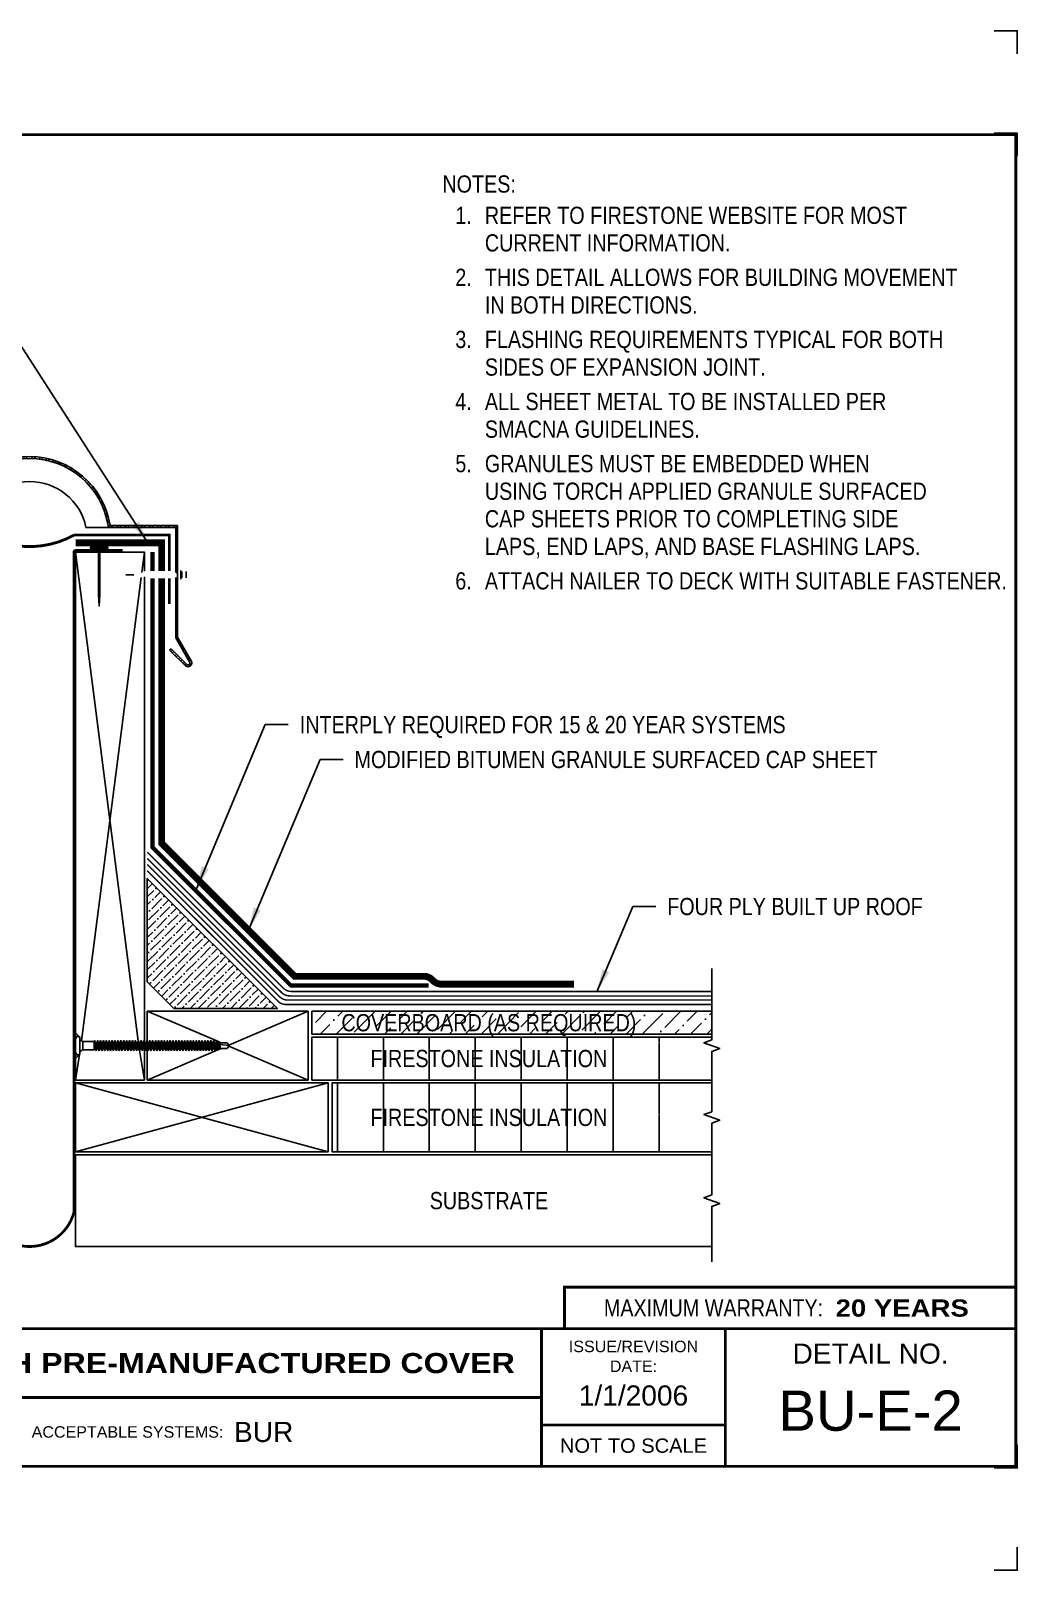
# Model space of a CAD drawing. Header units: inches. Extents: x -556 to -536, y -114.5 to -97.8.
# Drawn here: x -546.7 to -535.97, y -114.52 to -97.76 of the extents above; entities that cross this region are included whole.
import ezdxf
from ezdxf.enums import TextEntityAlignment as Align

# ---------------------------------------------------------------- set-up
doc = ezdxf.new("R2010")
doc.units = ezdxf.units.IN
doc.header["$MEASUREMENT"] = 0
doc.layers.get('0').update_dxf_attribs({"linetype": 'CONTINUOUS'})
doc.layers.get('DEFPOINTS').update_dxf_attribs({"linetype": 'CONTINUOUS'})
for name, color, linetype in [('FSBP-ACCESSORY-FIRESTONE', 7, 'CONTINUOUS'), ('FSBP-ACCESSORY-OTHER', 7, 'CONTINUOUS'), ('FSBP-ANNO-LABEL', 7, 'CONTINUOUS'), ('FSBP-ANNO-NOTE', 7, 'CONTINUOUS'), ('FSBP-COVERBOARD_CANT', 46, 'CONTINUOUS'), ('FSBP-INSULATION', 7, 'CONTINUOUS'), ('FSBP-MEMBRANE', 7, 'CONTINUOUS'), ('FSBP-SUBSTRATE-GENERIC', 9, 'CONTINUOUS'), ('FSBP-TTLB', 7, 'CONTINUOUS'), ('FSBP-TTLB-BORDER', 7, 'CONTINUOUS'), ('FSBP-TTLB-TEXT', 7, 'CONTINUOUS'), ('FSBP-WOOD', 7, 'CONTINUOUS')]:
    doc.layers.add(name, color=color, linetype=linetype)
doc.styles.add('ARIAL', font='ARIAL.TTF')
doc.styles.add('ARIAL_BOLD', font='ariblk.TTF')
doc.styles.add('ARIAL_NAR', font='ARIALN.TTF')
doc.dimstyles.new('FSBP-LEADER', dxfattribs={"dimtxt": 0.1875, "dimasz": 0.25, "dimexe": 0.0625, "dimexo": 0.125, "dimgap": 0.125, "dimtad": 0, "dimtih": 1, "dimtoh": 1, "dimdec": 4, "dimzin": 0, "dimdsep": 46, "dimlunit": 4, "dimtxsty": 'ARIAL_NAR', "dimcen": 0.09375, "dimclrd": 256, "dimclre": 256, "dimclrt": 256, "dimadec": 0, "dimazin": 0, "dimtfac": 1, "dimtdec": 4, "dimtofl": 0, "dimtmove": 0, "dimatfit": 3, "dimfxl": 0, "dimtolj": 1, "dimtzin": 0, "dimlwd": -1, "dimlwe": -1, "dimarcsym": 0})

# ---------------------------------------------------------------- blocks, each defined once
blk = doc.blocks.new('FSBP_HOT-DIPPED-NAIL')
at = {"layer": 'FSBP-ACCESSORY-OTHER'}
blk.add_lwpolyline([(0, 0.1875), (0, -0.1875), (-0.03125, -0.1875), (-0.03125, 0.1875)], close=True, dxfattribs=at)
blk.add_lwpolyline([(0, 0.015625), (1, 0.015625), (1.25, 0), (1, -0.015625), (0, -0.015625)], dxfattribs=at)
blk = doc.blocks.new('FSBP_AP_FASTENER_01')
at = {"layer": 'FSBP-ACCESSORY-FIRESTONE'}
for p, q in [((-0.125, 0.048), (-0.094, -0.014)), ((0.094, -0.014), (0.125, 0.048)), ((-0.094, -0.014), (-0.094, -0.264)), ((-0.094, -0.014), (0.094, -0.014)), ((-0.094, -0.264), (-0.07, -0.284)), ((-0.07, -0.316), (-0.07, -0.347)), ((0.07, -0.296), (0.07, -0.327)), ((0.094, -0.014), (0.094, -0.264)), ((-0.07, -0.379), (-0.07, -0.41)), ((-0.07, -0.442), (-0.07, -0.474)), ((-0.07, -0.505), (-0.07, -0.537)), ((-0.07, -0.568), (-0.07, -0.6)), ((-0.07, -0.631), (-0.07, -0.663)), ((0.07, -0.359), (0.07, -0.39)), ((0.07, -0.422), (0.07, -0.453)), ((0.07, -0.485), (0.07, -0.517)), ((0.07, -0.548), (0.07, -0.58)), ((0.07, -0.611), (0.07, -0.643)), ((-0.07, -0.694), (-0.07, -0.726)), ((-0.07, -0.758), (-0.07, -0.789)), ((-0.07, -0.821), (-0.07, -0.852)), ((-0.07, -0.884), (-0.07, -0.915)), ((-0.07, -0.947), (-0.07, -0.979)), ((0.07, -0.674), (0.07, -0.706)), ((0.07, -0.738), (0.07, -0.769)), ((0.07, -0.801), (0.07, -0.832)), ((0.07, -0.864), (0.07, -0.895)), ((0.07, -0.927), (0.07, -0.958)), ((0.07, -0.99), (0.07, -1.022)), ((-0.07, -1.01), (-0.07, -1.042)), ((-0.07, -1.073), (-0.07, -1.105)), ((-0.07, -1.136), (-0.07, -1.168)), ((-0.07, -1.2), (-0.07, -1.231)), ((-0.07, -1.263), (-0.07, -1.294)), ((-0.07, -1.326), (-0.07, -1.357)), ((0.07, -1.053), (0.07, -1.085)), ((0.07, -1.116), (0.07, -1.148)), ((0.07, -1.179), (0.07, -1.211)), ((0.07, -1.243), (0.07, -1.274)), ((0.07, -1.306), (0.07, -1.337)), ((-0.07, -1.389), (-0.07, -1.421)), ((-0.07, -1.452), (-0.07, -1.484)), ((-0.07, -1.515), (-0.07, -1.547)), ((-0.07, -1.578), (-0.07, -1.61)), ((-0.07, -1.641), (-0.07, -1.673)), ((0.07, -1.369), (0.07, -1.4)), ((0.07, -1.432), (0.07, -1.464)), ((0.07, -1.495), (0.07, -1.527)), ((0.07, -1.558), (0.07, -1.59)), ((0.07, -1.621), (0.07, -1.653)), ((-0.07, -1.705), (-0.07, -1.736)), ((-0.07, -1.768), (-0.07, -1.799)), ((-0.07, -1.831), (-0.07, -1.862)), ((-0.07, -1.894), (-0.07, -1.926)), ((-0.07, -1.957), (-0.07, -1.989)), ((0.07, -1.685), (0.07, -1.716)), ((0.07, -1.748), (0.07, -1.779)), ((0.07, -1.811), (0.07, -1.842)), ((0.07, -1.874), (0.07, -1.906)), ((0.07, -1.937), (0.07, -1.969)), ((0.07, -2), (0.07, -2.032)), ((-0.07, -2.02), (-0.07, -2.052)), ((-0.07, -2.083), (-0.07, -2.115)), ((-0.07, -2.147), (-0.07, -2.178)), ((-0.07, -2.21), (-0.07, -2.241)), ((-0.07, -2.273), (-0.07, -2.304)), ((-0.07, -2.336), (-0.07, -2.368)), ((0.07, -2.063), (0.07, -2.095)), ((0.07, -2.126), (0.07, -2.158)), ((0.07, -2.19), (0.07, -2.221)), ((0.07, -2.253), (0.07, -2.284)), ((0.07, -2.316), (0.07, -2.347)), ((-0.07, -2.399), (-0.07, -2.431)), ((-0.07, -2.462), (-0.07, -2.494)), ((-0.07, -2.525), (-0.07, -2.557)), ((-0.07, -2.589), (-0.07, -2.62)), ((-0.07, -2.652), (-0.07, -2.683)), ((0.07, -2.379), (0.07, -2.411)), ((0.07, -2.442), (0.07, -2.474)), ((0.07, -2.505), (0.07, -2.537)), ((0.07, -2.568), (0.07, -2.6)), ((0.07, -2.632), (0.07, -2.663)), ((-0.07, -2.715), (-0.07, -2.746)), ((-0.07, -2.778), (-0.07, -2.809)), ((-0.07, -2.841), (-0.07, -2.873)), ((-0.07, -2.904), (-0.07, -2.936)), ((-0.07, -2.967), (-0.07, -2.999)), ((-0.063, -3.155), (-0.063, -3.014)), ((0, -3.202), (0.025, -3.001)), ((0.062, -3.155), (0.062, -2.996)), ((0.07, -2.695), (0.07, -2.726)), ((0.07, -2.758), (0.07, -2.789)), ((0.07, -2.821), (0.07, -2.853)), ((0.07, -2.884), (0.07, -2.916)), ((0.07, -2.947), (0.07, -2.979)), ((0, -3.202), (-0.063, -3.155)), ((0.062, -3.155), (0, -3.202))]:
    blk.add_line(p, q, dxfattribs=at)
blk.add_lwpolyline([(0.188, 0.048, 0.125), (0.203, 0.111), (0.141, 0.142), (-0.141, 0.142), (-0.203, 0.111, 0.125), (-0.188, 0.048)], format="xyb", close=True, dxfattribs=at)
for points in [[(-0.109, -0.305), (-0.07, -0.284), (0.07, -0.264), (0.109, -0.274), (0.07, -0.296), (-0.07, -0.316)], [(-0.109, -0.369), (-0.07, -0.347), (0.07, -0.327), (0.109, -0.337), (0.07, -0.359), (-0.07, -0.379)], [(-0.109, -0.432), (-0.07, -0.41), (0.07, -0.39), (0.109, -0.4), (0.07, -0.422), (-0.07, -0.442)], [(-0.109, -0.495), (-0.07, -0.474), (0.07, -0.453), (0.109, -0.464), (0.07, -0.485), (-0.07, -0.505)], [(-0.109, -0.558), (-0.07, -0.537), (0.07, -0.517), (0.109, -0.527), (0.07, -0.548), (-0.07, -0.568)], [(-0.109, -0.621), (-0.07, -0.6), (0.07, -0.58), (0.109, -0.59), (0.07, -0.611), (-0.07, -0.631)], [(-0.109, -0.684), (-0.07, -0.663), (0.07, -0.643), (0.109, -0.653), (0.07, -0.674), (-0.07, -0.694)], [(-0.109, -0.747), (-0.07, -0.726), (0.07, -0.706), (0.109, -0.716), (0.07, -0.738), (-0.07, -0.758)], [(-0.109, -0.811), (-0.07, -0.789), (0.07, -0.769), (0.109, -0.779), (0.07, -0.801), (-0.07, -0.821)], [(-0.109, -0.874), (-0.07, -0.852), (0.07, -0.832), (0.109, -0.842), (0.07, -0.864), (-0.07, -0.884)], [(-0.109, -0.937), (-0.07, -0.915), (0.07, -0.895), (0.109, -0.906), (0.07, -0.927), (-0.07, -0.947)], [(-0.109, -1), (-0.07, -0.979), (0.07, -0.958), (0.109, -0.969), (0.07, -0.99), (-0.07, -1.01)], [(-0.109, -1.063), (-0.07, -1.042), (0.07, -1.022), (0.109, -1.032), (0.07, -1.053), (-0.07, -1.073)], [(-0.109, -1.126), (-0.07, -1.105), (0.07, -1.085), (0.109, -1.095), (0.07, -1.116), (-0.07, -1.136)], [(-0.109, -1.189), (-0.07, -1.168), (0.07, -1.148), (0.109, -1.158), (0.07, -1.179), (-0.07, -1.2)], [(-0.109, -1.252), (-0.07, -1.231), (0.07, -1.211), (0.109, -1.221), (0.07, -1.243), (-0.07, -1.263)], [(-0.109, -1.316), (-0.07, -1.294), (0.07, -1.274), (0.109, -1.284), (0.07, -1.306), (-0.07, -1.326)], [(-0.109, -1.379), (-0.07, -1.357), (0.07, -1.337), (0.109, -1.347), (0.07, -1.369), (-0.07, -1.389)], [(-0.109, -1.442), (-0.07, -1.421), (0.07, -1.4), (0.109, -1.411), (0.07, -1.432), (-0.07, -1.452)], [(-0.109, -1.505), (-0.07, -1.484), (0.07, -1.464), (0.109, -1.474), (0.07, -1.495), (-0.07, -1.515)], [(-0.109, -1.568), (-0.07, -1.547), (0.07, -1.527), (0.109, -1.537), (0.07, -1.558), (-0.07, -1.578)], [(-0.109, -1.631), (-0.07, -1.61), (0.07, -1.59), (0.109, -1.6), (0.07, -1.621), (-0.07, -1.641)], [(-0.109, -1.694), (-0.07, -1.673), (0.07, -1.653), (0.109, -1.663), (0.07, -1.685), (-0.07, -1.705)], [(-0.109, -1.758), (-0.07, -1.736), (0.07, -1.716), (0.109, -1.726), (0.07, -1.748), (-0.07, -1.768)], [(-0.109, -1.821), (-0.07, -1.799), (0.07, -1.779), (0.109, -1.789), (0.07, -1.811), (-0.07, -1.831)], [(-0.109, -1.884), (-0.07, -1.862), (0.07, -1.842), (0.109, -1.853), (0.07, -1.874), (-0.07, -1.894)], [(-0.109, -1.947), (-0.07, -1.926), (0.07, -1.906), (0.109, -1.916), (0.07, -1.937), (-0.07, -1.957)], [(-0.109, -2.01), (-0.07, -1.989), (0.07, -1.969), (0.109, -1.979), (0.07, -2), (-0.07, -2.02)], [(-0.109, -2.073), (-0.07, -2.052), (0.07, -2.032), (0.109, -2.042), (0.07, -2.063), (-0.07, -2.083)], [(-0.109, -2.136), (-0.07, -2.115), (0.07, -2.095), (0.109, -2.105), (0.07, -2.126), (-0.07, -2.147)], [(-0.109, -2.199), (-0.07, -2.178), (0.07, -2.158), (0.109, -2.168), (0.07, -2.19), (-0.07, -2.21)], [(-0.109, -2.263), (-0.07, -2.241), (0.07, -2.221), (0.109, -2.231), (0.07, -2.253), (-0.07, -2.273)], [(-0.109, -2.326), (-0.07, -2.304), (0.07, -2.284), (0.109, -2.295), (0.07, -2.316), (-0.07, -2.336)], [(-0.109, -2.389), (-0.07, -2.368), (0.07, -2.347), (0.109, -2.358), (0.07, -2.379), (-0.07, -2.399)], [(-0.109, -2.452), (-0.07, -2.431), (0.07, -2.411), (0.109, -2.421), (0.07, -2.442), (-0.07, -2.462)], [(-0.109, -2.515), (-0.07, -2.494), (0.07, -2.474), (0.109, -2.484), (0.07, -2.505), (-0.07, -2.525)], [(-0.109, -2.578), (-0.07, -2.557), (0.07, -2.537), (0.109, -2.547), (0.07, -2.568), (-0.07, -2.589)], [(-0.109, -2.641), (-0.07, -2.62), (0.07, -2.6), (0.109, -2.61), (0.07, -2.632), (-0.07, -2.652)], [(-0.109, -2.705), (-0.07, -2.683), (0.07, -2.663), (0.109, -2.673), (0.07, -2.695), (-0.07, -2.715)], [(-0.109, -2.768), (-0.07, -2.746), (0.07, -2.726), (0.109, -2.736), (0.07, -2.758), (-0.07, -2.778)], [(-0.109, -2.831), (-0.07, -2.809), (0.07, -2.789), (0.109, -2.8), (0.07, -2.821), (-0.07, -2.841)], [(-0.109, -2.894), (-0.07, -2.873), (0.07, -2.853), (0.109, -2.863), (0.07, -2.884), (-0.07, -2.904)], [(-0.1, -2.956), (-0.07, -2.936), (0.07, -2.916), (0.1, -2.927), (0.07, -2.947), (-0.07, -2.967)], [(-0.085, -3.009), (-0.07, -2.999), (0.07, -2.979), (0.085, -2.985), (0.07, -2.995), (-0.07, -3.015)]]:
    blk.add_lwpolyline(points, close=True, dxfattribs=at)
blk.add_lwpolyline([(-0.094, -0.264), (0.094, -0.264)], dxfattribs=at)
blk = doc.blocks.new('FSBP_AG_FASTENER')
at = {"layer": 'FSBP-ACCESSORY-FIRESTONE'}
for points in [[(-0.25, -0.094), (-0.25, 0.094)], [(-0.125, 0.094), (-0.125, -0.094)], [(-0.094, 0.125), (-0.094, -0.125)], [(0.005, 0.062), (0, 0.071)], [(0, 0.062), (0, -0.062), (0.026, -0.109), (0.031, -0.062)], [(0, 0.011), (0.026, -0.109)], [(1.268, 0), (1.5, 0)]]:
    blk.add_lwpolyline(points, dxfattribs=at)
blk = doc.blocks.new('TTLB-ASPHALT_1')
blk.add_line((16.841, 0), (20, 0))
at = {"layer": 'DEFPOINTS', "linetype": 'Continuous', "ltscale": 1.75}
for points in [[(20.016, 13.881), (20.016, 14.131), (19.766, 14.131)], [(20.016, -2.381), (20.016, -2.631), (19.766, -2.631)]]:
    blk.add_lwpolyline(points, dxfattribs=at)
at = {"layer": 'DEFPOINTS', "color": 1}
for points in [[(20.016, 12.766), (20.016, 13.016), (19.766, 13.016)], [(20.016, -1.266), (20.016, -1.516), (19.766, -1.516)]]:
    blk.add_lwpolyline(points, dxfattribs=at)
at = {"layer": 'FSBP-TTLB', "const_width": 0.0312}
blk.add_lwpolyline([(15.09, 0), (20, 0), (20, 0.451), (15.09, 0.451)], close=True, dxfattribs=at)
for points in [[(0, 0), (0, -1.5), (20, -1.5), (20, 0), (0, 0)], [(14.84, 0), (14.84, -1.5)], [(16.841, 0), (16.841, -1.5)], [(20, 0), (20, -1.5)], [(4.825, -0.75), (14.84, -0.75)], [(14.84, -1.049), (16.841, -1.049)]]:
    blk.add_lwpolyline(points, dxfattribs=at)
at = {"layer": 'FSBP-TTLB-BORDER', "const_width": 0.0312}
blk.add_lwpolyline([(20, 0), (20, 13), (0, 13), (0, 0)], dxfattribs=at)
at = {"layer": 'FSBP-TTLB-TEXT', "style": 'ARIAL_NAR'}
blk.add_text('MAXIMUM WARRANTY:', height=0.1875, dxfattribs=at).set_placement((17.905, 0.226), align=Align.MIDDLE_RIGHT)
at = {"layer": 'FSBP-TTLB-TEXT'}
for s, height, style, p in [('20 YEARS', 0.1875, 'ARIAL_BOLD', (18.04, 0.224)), ('ACCEPTABLE SYSTEMS:', 0.125, 'ARIAL', (9.293, -1.125))]:
    blk.add_text(s, height=height, dxfattribs=dict(at, style=style)).set_placement(p, align=Align.MIDDLE_LEFT)
at = {"layer": 'FSBP-TTLB-TEXT', "style": 'ARIAL'}
for s, height, p in [('ISSUE/REVISION', 0.125, (15.841, -0.194)), ('DETAIL NO.', 0.2188, (18.421, -0.272)), ('DATE:', 0.125, (15.841, -0.41)), ('NOT TO SCALE', 0.15625, (15.841, -1.274))]:
    blk.add_text(s, height=height, dxfattribs=at).set_placement(p, align=Align.MIDDLE_CENTER)
at = {"layer": 'FSBP-TTLB-TEXT'}
for tag, height, style, p in [('DETAIL_DESCP_LINE_1', 0.219, 'ARIAL_BOLD', (9.833, -0.375)), ('ISSUE_REV_DATE', 0.219, 'ARIAL', (15.841, -0.728)), ('DETAIL_NUMBER', 0.438, 'ARIAL', (18.421, -0.893))]:
    blk.add_attdef(tag, text='', height=height, dxfattribs=dict(at, style=style)).set_placement(p, align=Align.MIDDLE_CENTER)
at = {"layer": 'FSBP-TTLB-TEXT', "style": 'ARIAL'}
blk.add_attdef('ACCPT_SYSTEMS', text='', height=0.219, dxfattribs=at).set_placement((11.494, -1.125), align=Align.MIDDLE_LEFT)

msp = doc.modelspace()

# ---------------------------------------------------------------- hatches: boundary and pattern name
at = {"layer": 'FSBP-ACCESSORY-OTHER'}
h = msp.add_hatch(dxfattribs=at)
h.set_pattern_fill('STEEL', color=256, scale=0.5, style=0)
h.set_pattern_definition([(45, (-540.86367, 81.66523), (-0.044194174, 0.044194174), []), (45, (-540.86367, 81.69648), (-0.044194174, 0.044194174), [])])
h.paths.add_polyline_path([(-548.304, -103.711), (-548.309, -103.721), (-548.311, -103.703), (-548.323, -103.703), (-548.325, -103.706), (-548.325, -104.361), (-548.473, -104.618, 0.846382), (-548.411, -104.673), (-548.238, -104.501), (-548.252, -104.486), (-548.424, -104.658, -0.834583), (-548.455, -104.629), (-548.304, -104.366)])
h.paths.add_polyline_path([(-548.304, -103.165), (-547.568, -103.165), (-547.568, -103.145, -0.853727), (-545.859, -103.145), (-545.859, -103.165), (-545.123, -103.165), (-545.123, -103.656), (-545.114, -103.656), (-545.112, -103.639), (-545.102, -103.656), (-545.102, -103.569), (-545.102, -103.145), (-545.838, -103.145, 0.857158), (-547.589, -103.145), (-548.325, -103.145), (-548.325, -103.656), (-548.315, -103.639), (-548.313, -103.656), (-548.304, -103.656)])
h.paths.add_polyline_path([(-545.102, -103.707), (-545.104, -103.703), (-545.116, -103.703), (-545.118, -103.721), (-545.123, -103.712), (-545.123, -104.366), (-544.971, -104.629, -0.834583), (-545.003, -104.658), (-545.174, -104.486), (-545.189, -104.501), (-545.016, -104.673, 0.846382), (-544.954, -104.618), (-545.102, -104.361)])
at = {"layer": 'FSBP-COVERBOARD_CANT'}
h = msp.add_hatch(dxfattribs=at)
h.set_pattern_fill('ANSI36', color=256, scale=0.5, style=0)
h.set_pattern_definition([(45, (-659.33904, -72.24902), (0.03314563, 0.121533978), [0.15625, -0.03125, 0, -0.03125])])
h.paths.add_polyline_path([(-545.432, -106.987), (-545.432, -108.112), (-545.142, -108.402), (-544.017, -108.402)])
h = msp.add_hatch(dxfattribs=at)
h.set_pattern_fill('ANSI36', color=256, angle=0.5, style=0)
h.set_pattern_definition([(45.5, (-540.86367, 81.66523), (0.064167595, 0.24363719), [0.3125, -0.0625, 0, -0.0625])])
h.paths.add_polyline_path([(-549.787, -108.433), (-554.137, -108.433), (-554.137, -108.683), (-549.787, -108.683)])
h.paths.add_polyline_path([(-539.29, -108.433), (-543.64, -108.433), (-543.64, -108.683), (-539.29, -108.683)])
h.paths.add_polyline_path([(-553.377, -108.768), (-550.044, -108.768), (-550.044, -108.399), (-553.377, -108.399)], flags=9)
h.paths.add_polyline_path([(-543.381, -108.768), (-540.048, -108.768), (-540.048, -108.399), (-543.381, -108.399)], flags=9)
at = {"layer": 'FSBP-INSULATION'}
h = msp.add_hatch(dxfattribs=at)
h.set_pattern_fill('LINE', color=256, scale=4, angle=90, style=0)
h.set_pattern_definition([(90, (-540.86367, 81.66523), (-0.5, 3e-17), [])])
h.paths.add_polyline_path([(-549.787, -108.714), (-553.637, -108.714), (-553.637, -108.745), (-553.551, -108.777), (-553.723, -108.839), (-553.637, -108.87), (-553.637, -109.183), (-549.787, -109.183)])
h.paths.add_polyline_path([(-550.006, -109.214), (-553.637, -109.214), (-553.637, -109.527), (-553.551, -109.558), (-553.723, -109.62), (-553.637, -109.652), (-553.637, -109.964), (-550.006, -109.964)])
h.paths.add_polyline_path([(-539.79, -109.214), (-543.421, -109.214), (-543.421, -109.964), (-539.79, -109.964), (-539.79, -109.652), (-539.704, -109.62), (-539.876, -109.558), (-539.79, -109.527)])
h.paths.add_polyline_path([(-539.79, -108.97), (-539.79, -108.87), (-539.704, -108.839), (-539.876, -108.777), (-539.79, -108.745), (-539.79, -108.714), (-543.64, -108.714), (-543.64, -109.183), (-539.79, -109.183)])
h.paths.add_polyline_path([(-553.05, -109.094), (-550.375, -109.094), (-550.375, -108.803), (-553.05, -108.803)], flags=24)
h.paths.add_polyline_path([(-553.05, -109.734), (-550.375, -109.734), (-550.375, -109.443), (-553.05, -109.443)], flags=24)
h.paths.add_polyline_path([(-543.052, -109.734), (-540.377, -109.734), (-540.377, -109.443), (-543.052, -109.443)], flags=24)
h.paths.add_polyline_path([(-543.052, -109.094), (-540.377, -109.094), (-540.377, -108.803), (-543.052, -108.803)], flags=24)

# ---------------------------------------------------------------- linework, layer by layer
at = {"layer": 'FSBP-ACCESSORY-OTHER'}
for p, q in [((-546.1, -103.165), (-545.123, -103.165)), ((-545.859, -103.145), (-545.859, -103.165)), ((-545.838, -103.145), (-545.102, -103.145)), ((-545.123, -103.165), (-545.123, -103.656)), ((-545.102, -103.145), (-545.102, -104.361)), ((-545.123, -103.712), (-545.123, -104.366)), ((-545.123, -104.366), (-544.971, -104.629)), ((-545.102, -104.361), (-544.954, -104.618)), ((-545.189, -104.501), (-545.174, -104.486)), ((-545.016, -104.673), (-545.189, -104.501)), ((-545.003, -104.658), (-545.174, -104.486))]:
    msp.add_line(p, q, dxfattribs=at)
for centre, radius, start, end in [((-546.713, -103.28), 0.886, 8.7964, 171.2036), ((-546.713, -103.28), 0.865, 9.0234, 170.9766), ((-546.713, -103.292), 0.627, 11.6477, 168.3523), ((-544.99, -104.64), 0.0424, 231.0814, 32.0573), ((-544.99, -104.64), 0.0218, 233.4747, 32.8659)]:
    msp.add_arc(centre, radius, start, end, dxfattribs=at)
at = {"layer": 'FSBP-COVERBOARD_CANT'}
for p, q in [((-543.64, -108.433), (-543.64, -108.683)), ((-543.64, -108.433), (-539.29, -108.433)), ((-543.64, -108.683), (-539.29, -108.683))]:
    msp.add_line(p, q, dxfattribs=at)
msp.add_lwpolyline([(-545.432, -108.112), (-545.142, -108.402), (-544.017, -108.402), (-545.432, -106.987)], close=True, dxfattribs=at)
at = {"layer": 'FSBP-INSULATION', "linetype": 'Continuous'}
for points in [[(-539.29, -109.183), (-539.29, -108.87), (-539.204, -108.839), (-539.376, -108.777), (-539.29, -108.745), (-539.29, -107.968)], [(-539.29, -108.714), (-543.64, -108.714), (-543.64, -109.183), (-539.29, -109.183)], [(-539.29, -109.964), (-539.29, -109.652), (-539.204, -109.62), (-539.376, -109.558), (-539.29, -109.527), (-539.29, -108.97)], [(-539.29, -109.214), (-543.421, -109.214), (-543.421, -109.964), (-539.29, -109.964)]]:
    msp.add_lwpolyline(points, dxfattribs=at)
at = {"layer": 'FSBP-MEMBRANE', "linetype": 'Continuous'}
for points in [[(-548.236, -103.639, 0.03, 0.03, 0), (-548.236, -103.249, 0.03, 0.03, 0), (-547.198, -103.249, 0.0312, 0.0312, 0.258065), (-546.229, -103.249, 0.03, 0.03, 0), (-545.191, -103.249, 0.03, 0.03, 0), (-545.191, -103.639, 0, 0, 0)], [(-545.949, -103.417, 0.03, 0.03, 0), (-545.699, -103.417, 0, 0, 0)]]:
    msp.add_lwpolyline(points, format="xyseb", dxfattribs=at)
at = {"layer": 'FSBP-MEMBRANE', "linetype": 'Continuous', "const_width": 0.03}
msp.add_lwpolyline([(-547.463, -103.417), (-547.213, -103.417, -0.414214), (-547.198, -103.433), (-547.198, -103.51), (-547.198, -110.619, 0.776218), (-546.229, -110.619), (-546.229, -103.51), (-546.229, -103.433, -0.414214), (-546.213, -103.417), (-545.964, -103.417)], format="xyb", dxfattribs=at)
at = {"layer": 'FSBP-MEMBRANE'}
for points, const_width in [([(-546.213, -103.333), (-545.275, -103.333), (-545.275, -103.639)], 0.075), ([(-545.376, -103.639), (-545.376, -103.433)], 0.045), ([(-542.37, -108.153), (-543.87, -108.153), (-545.376, -106.648), (-545.376, -103.721)], 0.045)]:
    msp.add_lwpolyline(points, dxfattribs=dict(at, const_width=const_width))
for points, const_width in [([(-545.275, -103.721), (-545.275, -106.606), (-543.829, -108.053), (-542.422, -108.053, -0.198912), (-542.334, -108.089), (-542.321, -108.102, 0.198912), (-542.233, -108.138), (-540.79, -108.138)], 0.075), ([(-539.29, -108.218), (-543.864, -108.218, -0.198912), (-543.952, -108.181), (-545.432, -106.702)], 0.0156), ([(-539.29, -108.266), (-543.884, -108.266, -0.198912), (-543.972, -108.229), (-545.432, -106.77)], 0.0156), ([(-539.29, -108.312), (-543.903, -108.312, -0.198912), (-543.991, -108.276), (-545.432, -106.836)], 0.0156), ([(-539.29, -108.36), (-543.923, -108.36, -0.198912), (-544.011, -108.323), (-545.432, -106.903)], 0.0156)]:
    msp.add_lwpolyline(points, format="xyb", dxfattribs=dict(at, const_width=const_width))
at = {"layer": 'FSBP-MEMBRANE', "linetype": 'Continuous', "const_width": 0.03}
msp.add_lwpolyline([(-545.191, -103.721), (-545.191, -103.999)], dxfattribs=at)
at = {"layer": 'FSBP-SUBSTRATE-GENERIC'}
for points in [[(-539.29, -109.995), (-546.213, -109.995), (-546.213, -110.995), (-539.29, -110.995)], [(-539.29, -111.162), (-539.29, -110.558), (-539.204, -110.527), (-539.376, -110.464), (-539.29, -110.433), (-539.29, -109.964)]]:
    msp.add_lwpolyline(points, dxfattribs=at)
at = {"layer": 'FSBP-WOOD', "linetype": 'Continuous'}
for p, q in [((-545.53, -108.755), (-546.213, -103.433)), ((-545.463, -103.433), (-545.492, -103.656)), ((-545.499, -103.709), (-546.146, -108.756)), ((-546.169, -108.903), (-546.213, -109.183)), ((-546.164, -108.869), (-546.167, -108.886)), ((-545.463, -109.183), (-545.515, -108.858))]:
    msp.add_line(p, q, dxfattribs=at)
at = {"layer": 'FSBP-WOOD'}
for p, q in [((-545.432, -108.433), (-544.651, -108.767)), ((-544.545, -108.803), (-543.682, -108.433)), ((-546.167, -108.714), (-546.213, -108.667)), ((-544.648, -108.769), (-544.629, -108.777)), ((-546.167, -108.902), (-546.213, -108.948)), ((-545.432, -109.183), (-544.666, -108.855)), ((-544.663, -108.853), (-544.642, -108.844)), ((-544.635, -108.842), (-544.629, -108.839)), ((-544.545, -108.813), (-543.682, -109.183)), ((-546.213, -109.214), (-543.463, -109.964)), ((-546.213, -109.964), (-543.463, -109.214))]:
    msp.add_line(p, q, dxfattribs=at)
at = {"layer": 'FSBP-WOOD', "linetype": 'Continuous'}
for points in [[(-545.463, -108.844), (-545.463, -109.183), (-546.213, -109.183), (-546.213, -103.433), (-545.964, -103.433)], [(-545.949, -103.433), (-545.463, -103.433), (-545.463, -103.433), (-545.463, -103.64)], [(-545.463, -103.703), (-545.463, -108.762)]]:
    msp.add_lwpolyline(points, dxfattribs=at)
at = {"layer": 'FSBP-WOOD'}
for points in [[(-545.432, -108.433), (-545.432, -108.763)], [(-545.432, -108.844), (-545.432, -109.183), (-543.682, -109.183), (-543.682, -108.433), (-545.432, -108.433)], [(-546.213, -109.214), (-546.213, -109.964), (-543.463, -109.964), (-543.463, -109.214), (-546.213, -109.214)]]:
    msp.add_lwpolyline(points, dxfattribs=at)

# ---------------------------------------------------------------- block references
msp.add_blockref('TTLB-ASPHALT_1', (-555.983, -111.889)).add_auto_attribs({'DETAIL_DESCP_LINE_1': 'EXPANSION JOINT WITH PRE-MANUFACTURED COVER', 'ACCPT_SYSTEMS': 'BUR', 'ISSUE_REV_DATE': '1/1/2006', 'DETAIL_NUMBER': 'BU-E-2'})
at = {"xscale": 0.5, "yscale": 0.5, "zscale": 0.5, "rotation": 270}
msp.add_blockref('FSBP_HOT-DIPPED-NAIL', (-545.956, -103.395), dxfattribs=at)
at = {"layer": 'FSBP-ACCESSORY-FIRESTONE', "linetype": 'Continuous', "xscale": 0.375, "yscale": 0.375, "zscale": 0.375, "rotation": 180}
msp.add_blockref('FSBP_AG_FASTENER', (-545.102, -103.68), dxfattribs=at)
at = {"layer": 'FSBP-ACCESSORY-FIRESTONE', "xscale": 0.5, "yscale": 0.5, "zscale": 0.5, "rotation": 90}
msp.add_blockref('FSBP_AP_FASTENER_01', (-546.142, -108.808), dxfattribs=at)

# ---------------------------------------------------------------- texts
at = {"layer": 'FSBP-ANNO-LABEL', "style": 'ARIAL_NAR'}
for s, p in [('INTERPLY REQUIRED FOR 15 & 20 YEAR SYSTEMS', (-543.773, -105.312)), ('MODIFIED BITUMEN GRANULE SURFACED CAP SHEET', (-543.177, -105.692)), ('FOUR PLY BUILT UP ROOF', (-539.775, -107.293))]:
    msp.add_text(s, height=0.1875, dxfattribs=at).set_placement(p, align=Align.MIDDLE_LEFT)
for s, p in [('FIRESTONE INSULATION', (-541.715, -108.948)), ('FIRESTONE INSULATION', (-541.715, -109.589)), ('SUBSTRATE', (-541.715, -110.495))]:
    msp.add_text(s, height=0.1875, dxfattribs=at).set_placement(p, align=Align.MIDDLE_CENTER)
at = {"layer": 'FSBP-ANNO-NOTE', "style": 'ARIAL_NAR'}
for s, p in [('NOTES:', (-542.221, -99.426)), ('REFER TO FIRESTONE WEBSITE FOR MOST', (-541.759, -99.767)), ('CURRENT INFORMATION.', (-541.759, -100.067)), ('THIS DETAIL ALLOWS FOR BUILDING MOVEMENT', (-541.759, -100.442)), ('IN BOTH DIRECTIONS.', (-541.759, -100.743)), ('FLASHING REQUIREMENTS TYPICAL FOR BOTH', (-541.759, -101.118)), ('SIDES OF EXPANSION JOINT.', (-541.759, -101.419)), ('ALL SHEET METAL TO BE INSTALLED PER', (-541.759, -101.794)), ('SMACNA GUIDELINES.', (-541.759, -102.095)), ('GRANULES MUST BE EMBEDDED WHEN', (-541.759, -102.47)), ('USING TORCH APPLIED GRANULE SURFACED ', (-541.759, -102.771)), ('CAP SHEETS PRIOR TO COMPLETING SIDE', (-541.759, -103.071)), ('LAPS, END LAPS, AND BASE FLASHING LAPS.', (-541.759, -103.372)), ('ATTACH NAILER TO DECK WITH SUITABLE FASTENER.', (-541.759, -103.747))]:
    msp.add_text(s, height=0.1875, dxfattribs=at).set_placement(p, align=Align.MIDDLE_LEFT)
for s, p in [('1.', (-541.991, -99.767)), ('2.', (-541.991, -100.442)), ('3.', (-541.991, -101.118)), ('4.', (-541.991, -101.794)), ('5.', (-541.991, -102.47)), ('6.', (-541.991, -103.747))]:
    msp.add_text(s, height=0.1875, dxfattribs=at).set_placement(p, align=Align.MIDDLE_CENTER)
at = {"layer": 'FSBP-COVERBOARD_CANT', "style": 'ARIAL_NAR'}
msp.add_text('COVERBOARD (AS REQUIRED)', height=0.1875, dxfattribs=at).set_placement((-541.715, -108.558), align=Align.MIDDLE_CENTER)

# ---------------------------------------------------------------- leaders
at = {"layer": 'FSBP-ANNO-LABEL'}
for points in [[(-545.425, -103.333), (-546.954, -100.961), (-547.204, -100.961)], [(-544.898, -107.099), (-544.148, -105.312), (-543.898, -105.312)], [(-544.332, -107.549), (-543.552, -105.692), (-543.302, -105.692)], [(-540.54, -108.221), (-540.15, -107.293), (-539.9, -107.293)]]:
    msp.add_leader(points, dimstyle='FSBP-LEADER', dxfattribs=at)

doc.saveas('drawing.dxf')
